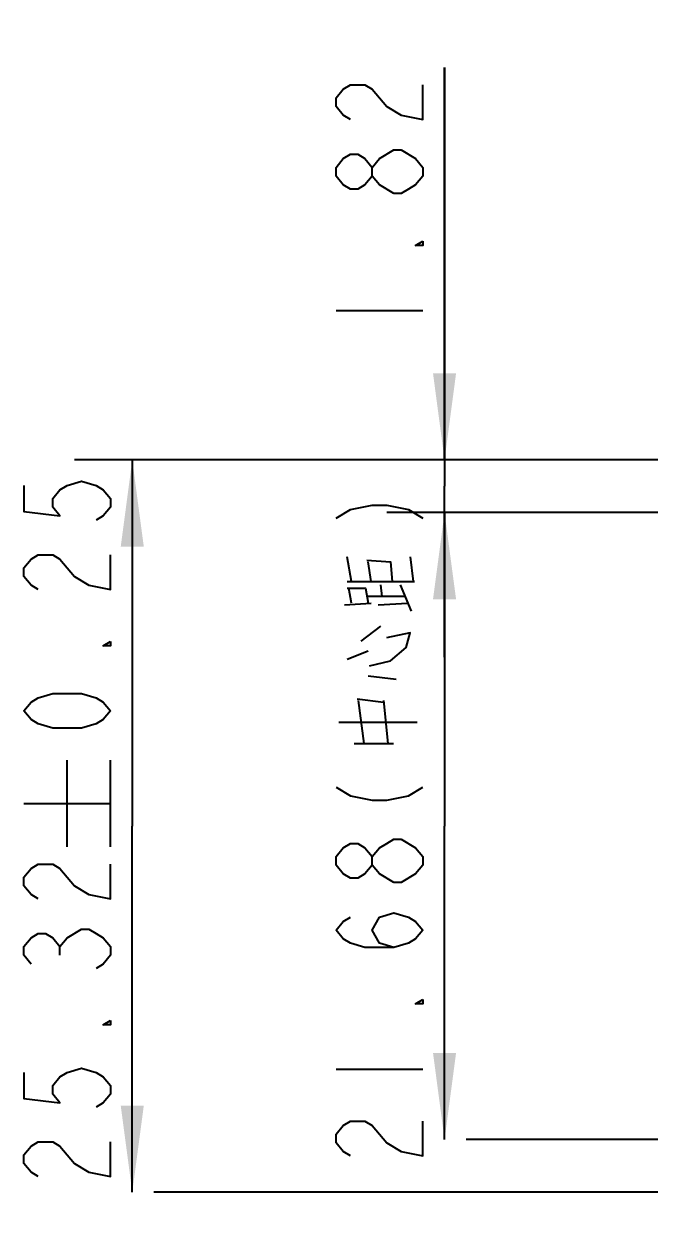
# Model space of a CAD drawing. Header units: millimetres. Extents: x 0 to 210, y 0 to 297.
# Drawn here: x 36.35 to 57.97, y 195.83 to 236.92 of the extents above; entities that cross this region are included whole.
import ezdxf

# ---------------------------------------------------------------- set-up
doc = ezdxf.new("R2010")
doc.units = ezdxf.units.MM
doc.header["$LTSCALE"] = 19.36
doc.layers.get('0').update_dxf_attribs({"linetype": 'CONTINUOUS'})
doc.styles.get("Standard").update_dxf_attribs({"font": 'SIMPLEX.SHX', "width": 0.8})
doc.dimstyles.new('DIMSTYLE_1', dxfattribs={"dimtxt": 3, "dimasz": 3, "dimexe": 2, "dimexo": 0.35, "dimgap": 0.75, "dimtad": 1, "dimzin": 0, "dimdsep": 46, "dimtxsty": 'STANDARD', "dimblk": '_FILLED', "dimblk1": '_FILLED', "dimblk2": '_FILLED', "dimcen": 0.09, "dimazin": 0, "dimtp": 0.01, "dimtm": 0.01, "dimtfac": 1, "dimtofl": 0, "dimtmove": 0, "dimatfit": 3, "dimldrblk": '_FILLED', "dimfxl": 1, "dimtolj": 1, "dimtzin": 0, "dimarcsym": 0})

# ---------------------------------------------------------------- blocks, each defined once
blk = doc.blocks.new('_FILLED')
at = {"color": 0, "linetype": 'BYBLOCK'}
blk.add_solid([(0, 0), (-1, 0.133), (-1, -0.133)], dxfattribs=at)
blk = doc.blocks.new('*D0')
at = {"color": 2}
for p, q in [((60.964, 245.278), (60.964, 246.528)), ((71.164, 245.278), (71.164, 246.528)), ((60.964, 221.691), (60.964, 245.278)), ((71.164, 221.691), (71.164, 245.278)), ((66.064, 244.528), (39.349, 244.528)), ((60.964, 244.528), (66.064, 244.528)), ((71.164, 244.528), (66.064, 244.528))]:
    blk.add_line(p, q, dxfattribs=at)
at = {"color": 2, "xscale": 3, "yscale": 3, "zscale": 3, "rotation": 180}
blk.add_blockref('_FILLED', (60.964, 244.528), dxfattribs=at)
at = {"color": 2, "xscale": 3, "yscale": 3, "zscale": 3}
blk.add_blockref('_FILLED', (71.164, 244.528), dxfattribs=at)
blk = doc.blocks.new('*D1')
at = {"color": 2}
for p, q in [((39.349, 221.841), (38.099, 221.841)), ((61.114, 221.841), (39.349, 221.841)), ((40.099, 221.841), (40.099, 209.181)), ((40.099, 196.521), (40.099, 209.181)), ((63.924, 196.521), (40.849, 196.521))]:
    blk.add_line(p, q, dxfattribs=at)
at = {"color": 2, "xscale": 3, "yscale": 3, "zscale": 3}
for p, rotation in [((40.099, 221.841), 90), ((40.099, 196.521), 270)]:
    blk.add_blockref('_FILLED', p, dxfattribs=dict(at, rotation=rotation))
blk = doc.blocks.new('*D2')
at = {"color": 2}
for p, q in [((60.964, 215.343), (60.964, 186.681)), ((73.974, 196.671), (73.974, 186.681)), ((60.964, 186.681), (60.964, 183.931)), ((73.974, 186.681), (73.974, 183.931)), ((67.469, 185.931), (43.555, 185.931)), ((60.964, 185.931), (67.469, 185.931)), ((73.974, 185.931), (67.469, 185.931))]:
    blk.add_line(p, q, dxfattribs=at)
at = {"color": 2, "xscale": 3, "yscale": 3, "zscale": 3, "rotation": 180}
blk.add_blockref('_FILLED', (60.964, 185.931), dxfattribs=at)
at = {"color": 2, "xscale": 3, "yscale": 3, "zscale": 3}
blk.add_blockref('_FILLED', (73.974, 185.931), dxfattribs=at)
blk = doc.blocks.new('*D3')
at = {"color": 2}
for p, q in [((60.964, 215.343), (60.964, 176.378)), ((74.469, 210.347), (74.469, 176.378)), ((60.964, 176.378), (60.964, 173.628)), ((74.469, 176.378), (74.469, 173.628)), ((60.964, 175.628), (43.636, 175.628)), ((43.636, 175.628), (67.716, 175.628)), ((79.469, 175.628), (67.716, 175.628)), ((74.469, 175.628), (79.469, 175.628))]:
    blk.add_line(p, q, dxfattribs=at)
at = {"color": 2, "xscale": 3, "yscale": 3, "zscale": 3}
blk.add_blockref('_FILLED', (60.964, 175.628), dxfattribs=at)
at = {"color": 2, "xscale": 3, "yscale": 3, "zscale": 3, "rotation": 180}
blk.add_blockref('_FILLED', (74.469, 175.628), dxfattribs=at)
blk = doc.blocks.new('*D7')
at = {"color": 2}
for p, q in [((50.893, 221.841), (50.893, 235.41)), ((50.893, 235.41), (50.893, 220.931)), ((50.143, 221.841), (48.893, 221.841)), ((61.114, 221.841), (50.143, 221.841)), ((50.893, 215.021), (50.893, 220.931)), ((50.143, 220.021), (48.893, 220.021)), ((61.964, 220.021), (50.143, 220.021)), ((50.893, 220.021), (50.893, 215.021))]:
    blk.add_line(p, q, dxfattribs=at)
at = {"color": 2, "xscale": 3, "yscale": 3, "zscale": 3}
for p, rotation in [((50.893, 221.841), 270), ((50.893, 220.021), 90)]:
    blk.add_blockref('_FILLED', p, dxfattribs=dict(at, rotation=rotation))
blk = doc.blocks.new('*D8')
at = {"color": 2}
for p, q in [((50.893, 220.021), (50.893, 209.181)), ((61.964, 220.021), (51.643, 220.021)), ((50.893, 198.341), (50.893, 209.181)), ((64.774, 198.341), (51.643, 198.341))]:
    blk.add_line(p, q, dxfattribs=at)
at = {"color": 2, "xscale": 3, "yscale": 3, "zscale": 3}
for p, rotation in [((50.893, 220.021), 90), ((50.893, 198.341), 270)]:
    blk.add_blockref('_FILLED', p, dxfattribs=dict(at, rotation=rotation))

msp = doc.modelspace()

# ---------------------------------------------------------------- linework, layer by layer
at = {"color": 2}
for p, q in [((47.143, 227.01), (50.143, 227.01)), ((47.675, 217.638), (47.53, 218.495)), ((48.353, 217.638), (48.256, 218.324)), ((49.708, 218.495), (49.804, 217.638)), ((47.53, 217.638), (49.853, 217.638)), ((47.675, 216.895), (47.579, 217.41)), ((48.74, 217.124), (48.692, 217.524)), ((49.756, 216.61), (49.369, 217.524)), ((49.514, 217.124), (48.208, 217.124)), ((47.434, 216.838), (48.353, 216.895)), ((48.595, 216.838), (49.611, 216.895)), ((48.014, 215.581), (48.692, 216.095)), ((47.53, 214.952), (48.256, 215.238)), ((48.256, 214.381), (49.224, 214.267)), ((47.869, 213.581), (48.788, 213.467)), ((48.111, 212.038), (47.917, 213.524)), ((48.788, 213.524), (48.934, 212.038)), ((47.24, 212.781), (49.95, 212.781)), ((47.772, 212.038), (49.127, 212.038)), ((37.849, 208.464), (37.849, 211.464)), ((39.349, 208.464), (39.349, 211.464)), ((36.349, 209.964), (39.349, 209.964)), ((50.143, 207.831), (49.893, 207.531)), ((37.599, 204.714), (37.599, 205.014)), ((47.143, 200.781), (50.143, 200.781))]:
    msp.add_line(p, q, dxfattribs=at)
for points in [[(47.643, 233.61), (47.393, 233.76), (47.143, 234.06), (47.143, 234.36), (47.393, 234.66), (47.643, 234.81), (48.143, 234.81), (48.393, 234.66), (48.643, 234.36), (48.893, 234.06), (49.393, 233.76), (50.143, 233.61), (50.143, 234.81)], [(48.393, 231.66), (48.143, 231.36), (47.893, 231.21), (47.643, 231.21), (47.393, 231.36), (47.143, 231.66), (47.143, 231.96), (47.393, 232.26), (47.643, 232.41), (47.893, 232.41), (48.143, 232.26), (48.393, 231.96)], [(49.143, 231.06), (48.643, 231.36), (48.393, 231.66), (48.393, 231.96), (48.643, 232.26)], [(48.643, 232.26), (49.143, 232.56), (49.393, 232.56)], [(49.393, 232.56), (49.893, 232.26), (50.143, 231.96), (50.143, 231.66)], [(50.143, 231.66), (49.893, 231.36), (49.643, 231.21), (49.393, 231.06), (49.143, 231.06)], [(50.143, 229.41), (50.143, 229.26), (49.893, 229.26), (50.143, 229.41)], [(36.349, 220.964), (36.349, 220.064), (37.599, 219.914), (37.349, 220.214), (37.349, 220.514), (37.599, 220.814), (37.849, 220.964), (38.349, 221.114), (38.849, 220.964), (39.099, 220.814), (39.349, 220.514), (39.349, 220.214), (39.099, 219.914), (38.849, 219.764)], [(47.143, 219.831), (47.643, 220.131), (48.393, 220.281), (48.893, 220.281), (49.643, 220.131), (50.143, 219.831)], [(36.849, 217.364), (36.599, 217.514), (36.349, 217.814), (36.349, 218.114), (36.599, 218.414), (36.849, 218.564), (37.349, 218.564), (37.599, 218.414), (37.849, 218.114), (38.099, 217.814), (38.599, 217.514), (39.349, 217.364), (39.349, 218.564)], [(48.208, 218.381), (49.03, 218.324), (49.079, 217.638)], [(47.53, 217.41), (48.159, 217.41), (48.256, 216.895)], [(48.304, 214.724), (49.03, 214.895), (49.563, 215.352), (49.708, 215.867), (48.885, 215.695)], [(39.349, 215.564), (39.349, 215.414), (39.099, 215.414), (39.349, 215.564)], [(39.349, 213.164), (39.099, 212.864), (38.849, 212.714), (38.349, 212.564), (37.349, 212.564), (36.849, 212.714), (36.599, 212.864), (36.349, 213.164), (36.599, 213.464), (36.849, 213.614), (37.349, 213.764), (38.349, 213.764), (38.849, 213.614), (39.099, 213.464), (39.349, 213.164)], [(47.143, 210.531), (47.643, 210.231), (48.393, 210.081), (48.893, 210.081), (49.643, 210.231), (50.143, 210.531)], [(48.393, 207.831), (48.143, 207.531), (47.893, 207.381), (47.643, 207.381), (47.393, 207.531), (47.143, 207.831), (47.143, 208.131), (47.393, 208.431), (47.643, 208.581), (47.893, 208.581), (48.143, 208.431), (48.393, 208.131)], [(49.143, 207.231), (48.643, 207.531), (48.393, 207.831), (48.393, 208.131), (48.643, 208.431), (48.893, 208.581), (49.143, 208.731), (49.393, 208.731)], [(49.393, 208.731), (49.893, 208.431), (50.143, 208.131), (50.143, 207.831)], [(36.849, 206.664), (36.599, 206.814), (36.349, 207.114), (36.349, 207.414), (36.599, 207.714), (36.849, 207.864), (37.349, 207.864), (37.599, 207.714), (37.849, 207.414), (38.099, 207.114), (38.599, 206.814), (39.349, 206.664), (39.349, 207.864)], [(49.893, 207.531), (49.393, 207.231), (49.143, 207.231)], [(49.143, 204.981), (48.643, 205.131), (48.393, 205.581), (48.643, 206.031), (49.143, 206.181), (49.643, 206.031), (49.893, 205.881), (50.143, 205.581), (49.893, 205.281), (49.643, 205.131), (49.143, 204.981), (48.143, 204.981), (47.643, 205.131), (47.393, 205.281), (47.143, 205.581), (47.393, 205.881), (47.643, 206.031)], [(37.849, 205.314), (38.349, 205.614), (38.599, 205.614), (38.849, 205.464), (39.099, 205.314), (39.349, 205.014), (39.349, 204.714), (39.099, 204.414), (38.849, 204.264)], [(36.599, 204.414), (36.349, 204.714), (36.349, 205.014), (36.599, 205.314), (36.849, 205.464), (37.099, 205.464), (37.349, 205.314), (37.599, 205.014), (37.849, 205.314)], [(50.143, 203.181), (50.143, 203.031), (49.893, 203.031), (50.143, 203.181)], [(39.349, 202.464), (39.349, 202.314), (39.099, 202.314), (39.349, 202.464)], [(36.349, 200.664), (36.349, 199.764), (37.599, 199.614), (37.349, 199.914), (37.349, 200.214), (37.599, 200.514), (37.849, 200.664), (38.349, 200.814), (38.849, 200.664), (39.099, 200.514), (39.349, 200.214), (39.349, 199.914), (39.099, 199.614), (38.849, 199.464)], [(47.643, 197.781), (47.393, 197.931), (47.143, 198.231), (47.143, 198.531), (47.393, 198.831), (47.643, 198.981), (48.143, 198.981), (48.393, 198.831), (48.643, 198.531), (48.893, 198.231), (49.393, 197.931), (50.143, 197.781), (50.143, 198.981)], [(36.849, 197.064), (36.599, 197.214), (36.349, 197.514), (36.349, 197.814), (36.599, 198.114), (36.849, 198.264), (37.349, 198.264), (37.599, 198.114), (37.849, 197.814), (38.099, 197.514), (38.599, 197.214), (39.349, 197.064), (39.349, 198.264)]]:
    msp.add_lwpolyline(points, dxfattribs=at)

# ---------------------------------------------------------------- dimensions: what is measured, and where the dimension line sits
for base, p1, p2, text, picture, middle in [((71.164, 244.528), (60.964, 221.341), (71.164, 221.341), '10.20', '*D0', (39.349, 244.528)), ((73.974, 185.931), (60.964, 215.693), (73.974, 197.021), '13.01', '*D2', (43.555, 185.931)), ((74.469, 175.628), (60.964, 215.693), (74.469, 210.697), '13.51', '*D3', (43.636, 175.628))]:
    dim = msp.add_linear_dim(base=base, p1=p1, p2=p2, text=text, dimstyle='DIMSTYLE_1', dxfattribs=at)
    dim.commit()
    dim.dimension.update_dxf_attribs({"geometry": picture, "text_midpoint": middle, "dimtype": 160})
for base, p1, p2, angle, text, picture, middle in [((50.893, 220.021), (61.464, 221.841), (62.314, 220.021), 270, '1.82', '*D7', (50.893, 225.81)), ((40.099, 196.521), (61.464, 221.841), (64.274, 196.521), 270, '25.32%%p0.25', '*D1', (40.099, 196.464)), ((50.893, 220.021), (65.124, 198.341), (62.314, 220.021), 90, '21.68(中心距)', '*D8', (50.893, 197.181))]:
    dim = msp.add_linear_dim(base=base, p1=p1, p2=p2, angle=angle, text=text, dimstyle='DIMSTYLE_1', dxfattribs=at)
    dim.commit()
    dim.dimension.update_dxf_attribs({"geometry": picture, "text_midpoint": middle, "dimtype": 160})

doc.saveas('drawing.dxf')
